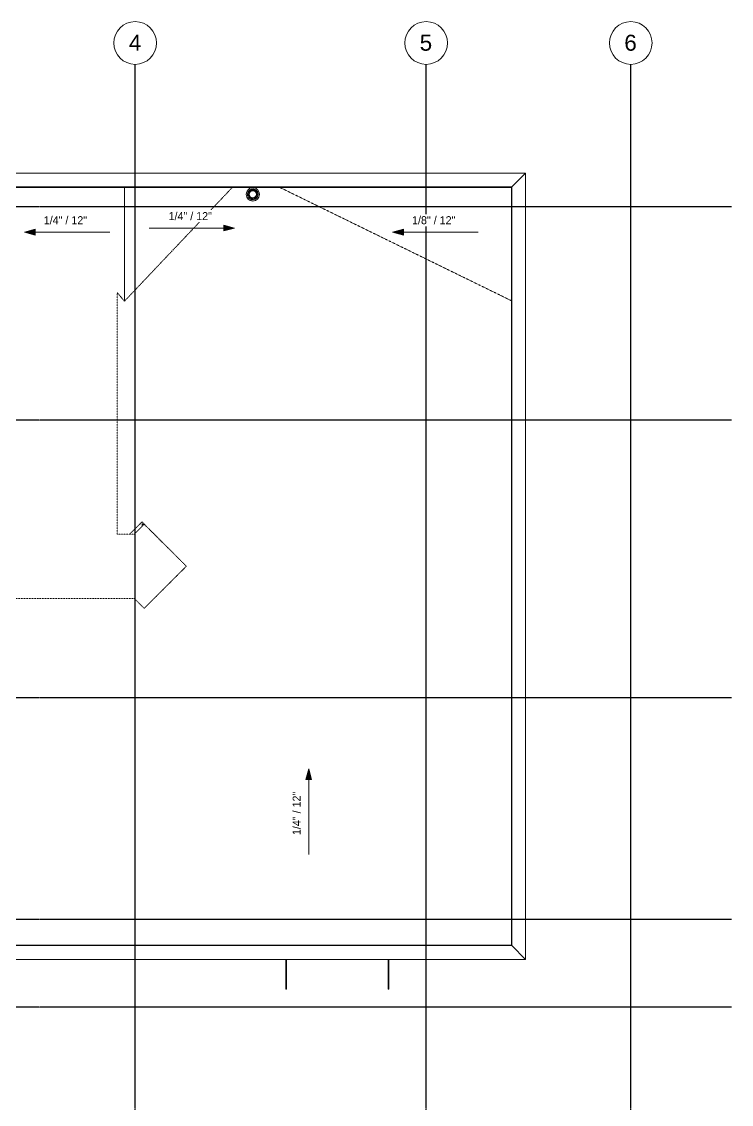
# Model space of a CAD drawing. Header units: inches. Extents: x -4126 to -1830, y 9773 to 12297.
# Drawn here: x -2628 to -1830, y 11078 to 12296 of the extents above; entities that cross this region are included whole.
import ezdxf

# ---------------------------------------------------------------- set-up
doc = ezdxf.new("R2010")
doc.units = ezdxf.units.IN
doc.header["$MEASUREMENT"] = 0
doc.linetypes.add('Dash 1_16_', pattern=[0.125, 0.0625, -0.0625])
doc.linetypes.add('Grid Line 1_2_', pattern=[0.875, 0.5, -0.125, 0.125, -0.125])
for name, color, linetype, lineweight in [('0-1', 7, 'Continuous', 5), ('0-2', 7, 'Continuous', 9), ('0-3', 165, 'Continuous', 5), ('A-FLOR-1', 7, 'Dash 1_16_', 9), ('A-ROOF', 132, 'Continuous', 13), ('A-ROOF-1', 7, 'Dash 1_16_', 9), ('A-WALL-1', 113, 'Continuous', 9), ('G-ANNO-DIMS', 111, 'Continuous', 9), ('M-EQPM', 50, 'Continuous', 9), ('S-BEAM', 12, 'Continuous', 9), ('S-BEAM-1', 57, 'Continuous', 9), ('S-BEAM-2', 7, 'Continuous', 9), ('S-GRID-1', 1, 'Grid Line 1_2_', 30), ('S-GRID-IDEN', 1, 'Continuous', 9), ('S-GRID-IDEN-1', 147, 'Continuous', 9)]:
    doc.layers.add(name, color=color, linetype=linetype, lineweight=lineweight)
doc.styles.add('Arial', font='arial.ttf', dxfattribs={"height": 18})
doc.styles.add('Century Gothic', font='ufonts.com_century-gothic.ttf', dxfattribs={"height": 9})

# ---------------------------------------------------------------- blocks, each defined once
blk = doc.blocks.new('LVL-Laminated Veneer Lumber - 4X6 S_ PINE - NO_ 1-2293621-FLOOR PLAN - ROOF')
at = {"layer": 'S-BEAM-1'}
h = blk.add_hatch(dxfattribs=at)
h.set_pattern_fill('FP_1', color=256, style=0, pattern_type=2)
h.set_pattern_definition([(216.864, (6.397, 20.929), (47.97969205, 31.9798615), [7.996, -71.966]), (206.56, (15.994, 16.132), (-15.996004, -15.990948), [17.881, -17.881]), (198.431, (15.994, 8.137), (-31.9881731, -15.9906985), [10.115, -40.46])])
h.paths.add_polyline_path([(-2492.4, 11728.2), (-2490.2, 11730.3), (-2490.3, 11730.4), (-2492.4, 11730.4), (-2492.4, 11730.3)], flags=0)
at = {"layer": 'S-BEAM-2'}
for q in [(-2490.3, 11730.4), (-2492.4, 11728.2)]:
    blk.add_line((-2492.4, 11730.4), q, dxfattribs=at)
blk = doc.blocks.new('Grid - Grid Head - Circle-1738874-FLOOR PLAN - ROOF')
at = {"layer": 'S-GRID-IDEN-1'}
for start, end in [(360, 180), (180, 360)]:
    blk.add_arc((0, 0), 0.25, start, end, dxfattribs=at)
blk = doc.blocks.new('CTR - 1st Phase - Structure_rvt-1-FLOOR PLAN - ROOF')
at = {"layer": 'S-GRID-1'}
for p, q in [((-2500.3, 9772.6), (-2500.3, 12247.5)), ((-2173.3, 9772.6), (-2173.3, 12247.5)), ((-1943.3, 9772.6), (-1943.3, 12247.5)), ((-1830.2, 12087.2), (-4077, 12087.2)), ((-1830.2, 11847.2), (-4077, 11847.2)), ((-1830.2, 11535.2), (-4077, 11535.2)), ((-1830.2, 11285.8), (-4077, 11285.8)), ((-1830.2, 11187.2), (-4077, 11187.2))]:
    blk.add_line(p, q, dxfattribs=at)
at = {"layer": '0-2'}
blk.add_blockref('LVL-Laminated Veneer Lumber - 4X6 S_ PINE - NO_ 1-2293621-FLOOR PLAN - ROOF', (0, 0), dxfattribs=at)
at = {"layer": '0-3', "xscale": 95.99999999999994, "yscale": 95.99999999999994, "zscale": 95.99999999999994}
for p in [(-2500.3, 12271.5), (-2173.3, 12271.5), (-1943.3, 12271.5)]:
    blk.add_blockref('Grid - Grid Head - Circle-1738874-FLOOR PLAN - ROOF', p, dxfattribs=at)
at = {"layer": 'S-GRID-IDEN', "char_height": 18, "width": 16.968, "attachment_point": 1, "style": 'Arial'}
for s, insert in [('4', (-2507.5, 12280.8)), ('5', (-2180.5, 12280.8)), ('6', (-1950.5, 12280.8))]:
    blk.add_mtext(s, dxfattribs=dict(at, insert=insert))
blk = doc.blocks.new('Basic Wall _ EXT - FIBER CEMENT - SMALL - ___-2145929-FLOOR PLAN - ROOF')
at = {"layer": 'A-WALL-1'}
for p, q in [((-3851.8, 12109.7), (-3867.3, 12125.2)), ((-2061.4, 12125.2), (-3867.3, 12125.2)), ((-2061.4, 12125.2), (-2076.8, 12109.7)), ((-2076.8, 12109.7), (-3851.8, 12109.7)), ((-3851.6, 12109.5), (-2077, 12109.5)), ((-3851.1, 12109), (-3851.6, 12109.5)), ((-2077.5, 12109), (-3851.1, 12109)), ((-2077.1, 12109.5), (-2077.5, 12109))]:
    blk.add_line(p, q, dxfattribs=at)
at = {"layer": 'A-WALL-1', "flags": 128}
for points in [[(-3851.6, 12109.5), (-3851.6, 12109.5), (-3851.7, 12109.5), (-3851.7, 12109.6), (-3851.7, 12109.6), (-3851.8, 12109.7), (-3851.8, 12109.7)], [(-3851.6, 12109.5), (-3851.6, 12109.5), (-3851.6, 12109.5), (-3851.6, 12109.5)], [(-2077, 12109.5), (-2077, 12109.5), (-2077, 12109.5), (-2077.1, 12109.5)], [(-2076.8, 12109.7), (-2076.9, 12109.7), (-2076.9, 12109.6), (-2077, 12109.6), (-2077, 12109.5), (-2077, 12109.5), (-2077, 12109.5)]]:
    blk.add_lwpolyline(points, dxfattribs=at)
blk = doc.blocks.new('Basic Wall _ EXT - FIBER CEMENT - SMALL - ___-2145930-FLOOR PLAN - ROOF')
at = {"layer": 'A-WALL-1'}
for p, q in [((-2076.8, 12109.7), (-2061.4, 12125.2)), ((-2061.4, 11240.8), (-2061.4, 12125.2)), ((-2077.5, 12109), (-2077.1, 12109.5)), ((-2077.5, 11257), (-2077.5, 12109)), ((-2077, 12109.5), (-2077, 11256.5)), ((-2076.8, 11256.3), (-2076.8, 12109.7)), ((-2077.1, 11256.5), (-2077.5, 11257)), ((-2061.4, 11240.8), (-2076.8, 11256.3))]:
    blk.add_line(p, q, dxfattribs=at)
at = {"layer": 'A-WALL-1', "flags": 128}
for points in [[(-2077.1, 12109.5), (-2077, 12109.5), (-2077, 12109.5), (-2077, 12109.5)], [(-2077, 12109.5), (-2077, 12109.5), (-2077, 12109.5), (-2077, 12109.6), (-2076.9, 12109.6), (-2076.9, 12109.7), (-2076.8, 12109.7)], [(-2077, 11256.5), (-2077, 11256.5), (-2077, 11256.5), (-2077.1, 11256.5)], [(-2076.8, 11256.3), (-2076.9, 11256.3), (-2076.9, 11256.4), (-2077, 11256.4), (-2077, 11256.5), (-2077, 11256.5), (-2077, 11256.5)]]:
    blk.add_lwpolyline(points, dxfattribs=at)
blk = doc.blocks.new('Basic Wall _ EXT - FIBER CEMENT - SMALL - ___-2145931-FLOOR PLAN - ROOF')
at = {"layer": 'A-WALL-1'}
for p, q in [((-3410.6, 11256.5), (-3411, 11257)), ((-3411, 11257), (-3407.7, 11257)), ((-3407.7, 11256.5), (-3410.5, 11256.5)), ((-3407.7, 11253.6), (-3410.3, 11256.3)), ((-3410.3, 11256.3), (-3407.7, 11256.3)), ((-3407.7, 11257), (-2077.5, 11257)), ((-2077, 11256.5), (-3407.7, 11256.5)), ((-3407.7, 11256.3), (-2076.8, 11256.3)), ((-3394.9, 11240.8), (-3407.7, 11253.6)), ((-2077.5, 11257), (-2077.1, 11256.5)), ((-2076.8, 11256.3), (-2061.4, 11240.8)), ((-3394.9, 11240.8), (-2061.4, 11240.8))]:
    blk.add_line(p, q, dxfattribs=at)
at = {"layer": 'A-WALL-1', "flags": 128}
for points in [[(-3410.5, 11256.5), (-3410.5, 11256.5), (-3410.5, 11256.5), (-3410.6, 11256.5)], [(-3410.3, 11256.3), (-3410.4, 11256.3), (-3410.4, 11256.4), (-3410.5, 11256.4), (-3410.5, 11256.5), (-3410.5, 11256.5), (-3410.5, 11256.5)], [(-2077.1, 11256.5), (-2077, 11256.5), (-2077, 11256.5), (-2077, 11256.5)], [(-2077, 11256.5), (-2077, 11256.5), (-2077, 11256.5), (-2077, 11256.4), (-2076.9, 11256.4), (-2076.9, 11256.3), (-2076.8, 11256.3)]]:
    blk.add_lwpolyline(points, dxfattribs=at)
blk = doc.blocks.new('22142613 - Roof Drains - Type A - 15_ Strainer - 8_ Drain-2082947-FLOOR PLAN - ROOF')
at = {"layer": 'M-EQPM'}
for p, q in [((-2371.6, 12104.1), (-2372.8, 12105)), ((-2370.5, 12105), (-2371.4, 12106.3)), ((-2369.3, 12105.6), (-2369.7, 12107)), ((-2366.6, 12107), (-2367, 12105.6)), ((-2364.9, 12106.3), (-2365.8, 12105)), ((-2363.5, 12105), (-2364.7, 12104.1)), ((-2375.6, 12101.2), (-2375.6, 12101.2)), ((-2372.6, 12101.6), (-2374.1, 12101.6)), ((-2372.4, 12100.2), (-2374, 12099.7)), ((-2372.3, 12102.9), (-2373.7, 12103.4)), ((-2371.9, 12098.9), (-2373.2, 12098)), ((-2372.1, 12101.2), (-2372.1, 12101)), ((-2371, 12097.9), (-2371.9, 12096.6)), ((-2369.8, 12097.2), (-2370.3, 12095.6)), ((-2366, 12095.6), (-2366.5, 12097.2)), ((-2364.4, 12096.6), (-2365.3, 12097.9)), ((-2363.1, 12098), (-2364.4, 12098.9)), ((-2364.1, 12101), (-2364.1, 12101.2)), ((-2362.6, 12103.4), (-2364, 12102.9)), ((-2362.3, 12099.7), (-2363.9, 12100.2)), ((-2362.2, 12101.6), (-2363.7, 12101.6)), ((-2360.6, 12101.2), (-2360.6, 12101.2))]:
    blk.add_line(p, q, dxfattribs=at)
at = {"layer": 'M-EQPM', "flags": 128}
for points in [[(-2371.8, 12103.8), (-2372.5, 12104.2), (-2373.1, 12104.6)], [(-2372.8, 12105), (-2372.2, 12104.6), (-2371.5, 12104.2)], [(-2370.9, 12104.8), (-2371.4, 12105.4), (-2371.8, 12106)], [(-2371.4, 12106.3), (-2371, 12105.7), (-2370.5, 12105.1)], [(-2369.7, 12105.4), (-2370, 12106.2), (-2370.2, 12106.9)], [(-2369.7, 12107), (-2369.5, 12106.3), (-2369.2, 12105.6)], [(-2368.4, 12105.7), (-2368.4, 12106.5), (-2368.4, 12107.2)], [(-2367.9, 12107.2), (-2367.9, 12106.5), (-2367.9, 12105.7)], [(-2367.1, 12105.6), (-2366.8, 12106.3), (-2366.6, 12107)], [(-2366.1, 12106.9), (-2366.3, 12106.2), (-2366.6, 12105.4)], [(-2365.8, 12105.1), (-2365.3, 12105.7), (-2364.9, 12106.3)], [(-2364.5, 12106), (-2364.9, 12105.4), (-2365.4, 12104.8)], [(-2364.8, 12104.2), (-2364.1, 12104.6), (-2363.5, 12105)], [(-2363.2, 12104.6), (-2363.8, 12104.2), (-2364.5, 12103.8)], [(-2374.1, 12101.6), (-2373.3, 12101.6), (-2372.6, 12101.7)], [(-2372.6, 12101.2), (-2373.4, 12101.1), (-2374.1, 12101.1)], [(-2374, 12099.7), (-2373.2, 12100), (-2372.5, 12100.3)], [(-2372.4, 12102.5), (-2373.1, 12102.7), (-2373.9, 12102.9)], [(-2372.3, 12099.8), (-2373.1, 12099.5), (-2373.8, 12099.2)], [(-2373.7, 12103.4), (-2373, 12103.2), (-2372.2, 12103)], [(-2373.2, 12098), (-2372.6, 12098.5), (-2371.9, 12099)], [(-2371.6, 12098.6), (-2372.3, 12098.1), (-2372.9, 12097.6)], [(-2371.9, 12096.6), (-2371.5, 12097.2), (-2371, 12097.9)], [(-2370.6, 12097.6), (-2371.1, 12096.9), (-2371.5, 12096.3)], [(-2370.3, 12095.6), (-2370, 12096.4), (-2369.8, 12097.2)], [(-2369.3, 12097), (-2369.6, 12096.3), (-2369.8, 12095.5)], [(-2368.4, 12095.2), (-2368.4, 12096.1), (-2368.4, 12096.9)], [(-2367.9, 12096.9), (-2367.9, 12096.1), (-2367.9, 12095.2)], [(-2366.5, 12095.5), (-2366.7, 12096.3), (-2367, 12097)], [(-2366.5, 12097.2), (-2366.3, 12096.4), (-2366, 12095.6)], [(-2364.8, 12096.3), (-2365.2, 12096.9), (-2365.7, 12097.6)], [(-2365.3, 12097.9), (-2364.8, 12097.2), (-2364.4, 12096.6)], [(-2363.4, 12097.6), (-2364, 12098.1), (-2364.7, 12098.6)], [(-2364.4, 12099), (-2363.7, 12098.5), (-2363.1, 12098)], [(-2364.1, 12103), (-2363.3, 12103.2), (-2362.6, 12103.4)], [(-2362.5, 12099.2), (-2363.2, 12099.5), (-2364, 12099.8)], [(-2362.4, 12102.9), (-2363.1, 12102.7), (-2363.9, 12102.5)], [(-2363.8, 12100.3), (-2363.1, 12100), (-2362.3, 12099.7)], [(-2363.7, 12101.7), (-2362.9, 12101.6), (-2362.2, 12101.6)], [(-2362.2, 12101.1), (-2362.9, 12101.1), (-2363.7, 12101.2)]]:
    blk.add_lwpolyline(points, dxfattribs=at)
at = {"layer": 'M-EQPM'}
for centre, major_axis, start_param, end_param in [((-2368.1, 12101.2), (7.5, 0), 0, 3.141593), ((-2368.1, 12101.2), (6, 0), 2.540227, 2.768432), ((-2368.1, 12101.2), (6, 0), 2.230094, 2.456861), ((-2368.1, 12101.3), (4, 0), 0, 3.141593), ((-2368.1, 12101.3), (4.43, 0), 2.43676, 2.549818), ((-2368.1, 12101.2), (6, 0), 1.921009, 2.146732), ((-2368.1, 12101.3), (4.43, 0), 2.128072, 2.241119), ((-2368.1, 12101.2), (6, 0), 1.612475, 1.83765), ((-2368.1, 12101.3), (4.43, 0), 1.820803, 1.933842), ((-2368.1, 12101.3), (4.43, 0), 1.514279, 1.627314), ((-2368.1, 12101.2), (6, 0), 1.303943, 1.529118), ((-2368.1, 12101.3), (4.43, 0), 1.207751, 1.32079), ((-2368.1, 12101.2), (6, 0), 0.994861, 1.220584), ((-2368.1, 12101.3), (4.43, 0), 0.900473, 1.013521), ((-2368.1, 12101.3), (4.43, 0), 0.591774, 0.704832), ((-2368.1, 12101.2), (6, 0), 0.684732, 0.911499), ((-2368.1, 12101.2), (6, 0), 0.373161, 0.601365), ((-2368.1, 12101.2), (7.5, 0), 3.141593, 6.283185), ((-2368.1, 12101.2), (7.5, 0), 3.141593, 6.283185), ((-2368.1, 12101.2), (6, 0), 2.851802, 3.081699), ((-2368.1, 12101.2), (6, 0), 3.16507, 3.39675), ((-2368.1, 12101.2), (6, 0), 3.48012, 3.713498), ((-2368.1, 12101.2), (6, 0), 3.796864, 4.031687), ((-2368.1, 12101.3), (4.43, 0), 3.060354, 3.141593), ((-2368.1, 12101.3), (4.43, 0), 3.141593, 3.173424), ((-2368.1, 12101.3), (4.43, 0), 3.375724, 3.488791), ((-2368.1, 12101.3), (4.43, 0), 2.747406, 2.860472), ((-2368.1, 12101.3), (4, 0), 3.141593, 6.283185), ((-2368.1, 12101.3), (4.43, 0), 3.693397, 3.806455), ((-2368.1, 12101.2), (6, 0), 4.11505, 4.350924), ((-2368.1, 12101.3), (4.43, 0), 4.013027, 4.126075), ((-2368.1, 12101.3), (4.43, 0), 4.334077, 4.447116), ((-2368.1, 12101.2), (6, 0), 4.434283, 4.67071), ((-2368.1, 12101.3), (4.43, 0), 4.655871, 4.768907), ((-2368.1, 12101.2), (6, 0), 4.754068, 4.990495), ((-2368.1, 12101.3), (4.43, 0), 4.977662, 5.090701), ((-2368.1, 12101.2), (6, 0), 5.073854, 5.309728), ((-2368.1, 12101.3), (4.43, 0), 5.298703, 5.411751), ((-2368.1, 12101.3), (4.43, 0), 5.618323, 5.731381), ((-2368.1, 12101.2), (6, 0), 5.393091, 5.627914), ((-2368.1, 12101.3), (4.43, 0), 0.28112, 0.394187), ((-2368.1, 12101.3), (4.43, 0), 5.935987, 6.049054), ((-2368.1, 12101.3), (4.43, 0), 0, 0.081239), ((-2368.1, 12101.3), (4.43, 0), 6.251354, 6.283185), ((-2368.1, 12101.2), (6, 0), 5.71128, 5.944658), ((-2368.1, 12101.2), (6, 0), 0.059893, 0.289791), ((-2368.1, 12101.2), (6, 0), 6.028028, 6.259707)]:
    blk.add_ellipse(centre, major_axis=major_axis, ratio=0.999788, start_param=start_param, end_param=end_param, dxfattribs=at)
blk = doc.blocks.new('Walls 69 - Walls 1-3381787-FLOOR PLAN - ROOF')
at = {"layer": 'S-BEAM'}
for p, q in [((-2331.1, 11240.8), (-2331.1, 11207.8)), ((-2330.3, 11207.8), (-2330.3, 11240.8))]:
    blk.add_line(p, q, dxfattribs=at)
blk.add_ellipse((-2330.7, 11207.8), major_axis=(0.375, 0), ratio=0.93544, start_param=3.141593, end_param=6.283185, dxfattribs=at)
blk = doc.blocks.new('Walls 70 - Walls 1-3381796-FLOOR PLAN - ROOF')
at = {"layer": 'S-BEAM'}
for p, q in [((-2215.9, 11240.8), (-2215.9, 11207.8)), ((-2215.1, 11207.8), (-2215.1, 11240.8))]:
    blk.add_line(p, q, dxfattribs=at)
blk.add_ellipse((-2215.5, 11207.8), major_axis=(0.375, 0), ratio=0.93544, start_param=3.141593, end_param=6.283185, dxfattribs=at)

msp = doc.modelspace()

# ---------------------------------------------------------------- hatches: boundary and pattern name
at = {"layer": 'G-ANNO-DIMS'}
for points in [[(-2624.9, 12058.7), (-2612.9, 12055.5), (-2612.9, 12062)], [(-2210.9, 12058.7), (-2198.9, 12055.5), (-2198.9, 12062)]]:
    msp.add_hatch(color=256, dxfattribs=at).paths.add_polyline_path(points, flags=0)

# ---------------------------------------------------------------- linework, layer by layer
at = {"layer": 'A-FLOR-1'}
for p, q in [((-2520.6, 11719.2), (-2520.6, 11865.6)), ((-2490.2, 11730.3), (-2501.3, 11719.2)), ((-2442.8, 11683), (-2490.2, 11730.3)), ((-2501.3, 11719.2), (-2520.6, 11719.2)), ((-2490.2, 11635.6), (-2442.8, 11683)), ((-2652.6, 11646.7), (-2501.3, 11646.7)), ((-2501.3, 11646.7), (-2490.2, 11635.6))]:
    msp.add_line(p, q, dxfattribs=at)
at = {"layer": 'A-ROOF'}
msp.add_line((-2512.4, 12109), (-2512.4, 11981.1), dxfattribs=at)
at = {"layer": 'A-ROOF-1'}
for p, q in [((-2391.2, 12109), (-2512.4, 11981.1)), ((-2077.5, 11981.7), (-2337.6, 12109)), ((-2512.4, 11981.1), (-2520.6, 11990.9)), ((-2520.6, 11990.9), (-2520.6, 11865.6)), ((-2506.3, 11719.2), (-2492.7, 11732.8)), ((-2492.7, 11732.8), (-2490.2, 11730.3))]:
    msp.add_line(p, q, dxfattribs=at)
at = {"layer": 'G-ANNO-DIMS'}
for p, q in [((-2612.9, 12062), (-2624.9, 12058.7)), ((-2624.9, 12058.7), (-2612.9, 12055.5)), ((-2528.9, 12058.7), (-2624.9, 12058.7)), ((-2612.9, 12055.5), (-2612.9, 12062)), ((-2484.6, 12063.3), (-2388.6, 12063.3)), ((-2400.6, 12060.1), (-2388.6, 12063.3)), ((-2198.9, 12062), (-2210.9, 12058.7)), ((-2210.9, 12058.7), (-2198.9, 12055.5)), ((-2114.9, 12058.7), (-2210.9, 12058.7)), ((-2198.9, 12055.5), (-2198.9, 12062)), ((-2302.1, 11443), (-2305.3, 11455)), ((-2305.3, 11359), (-2305.3, 11455))]:
    msp.add_line(p, q, dxfattribs=at)

# ---------------------------------------------------------------- block references
at = {"layer": '0-1'}
msp.add_blockref('CTR - 1st Phase - Structure_rvt-1-FLOOR PLAN - ROOF', (0, 0), dxfattribs=at)
at = {"layer": 'A-WALL-1'}
for name in ['Basic Wall _ EXT - FIBER CEMENT - SMALL - ___-2145929-FLOOR PLAN - ROOF', 'Basic Wall _ EXT - FIBER CEMENT - SMALL - ___-2145930-FLOOR PLAN - ROOF', 'Basic Wall _ EXT - FIBER CEMENT - SMALL - ___-2145931-FLOOR PLAN - ROOF']:
    msp.add_blockref(name, (0, 0), dxfattribs=at)
at = {"layer": 'M-EQPM'}
msp.add_blockref('22142613 - Roof Drains - Type A - 15_ Strainer - 8_ Drain-2082947-FLOOR PLAN - ROOF', (0, 0), dxfattribs=at)
at = {"layer": 'S-BEAM'}
for name in ['Walls 69 - Walls 1-3381787-FLOOR PLAN - ROOF', 'Walls 70 - Walls 1-3381796-FLOOR PLAN - ROOF']:
    msp.add_blockref(name, (0, 0), dxfattribs=at)

# ---------------------------------------------------------------- next in the draw order: texts
at = {"layer": 'G-ANNO-DIMS', "char_height": 9, "width": 62.924, "attachment_point": 1, "line_spacing_factor": 0.984502, "style": 'Century Gothic', "bg_fill": 3, "box_fill_scale": 1.25, "bg_fill_color": 256, "bg_fill_true_color": 13158600, "bg_fill_transparency": 0}
for s, insert in [('1/4" / 12"', (-2462.8, 12081.3)), ('1/4" / 12"', (-2603.1, 12076.7)), ('1/8" / 12"', (-2189.1, 12076.7))]:
    msp.add_mtext(s, dxfattribs=dict(at, insert=insert))
at = {"layer": 'G-ANNO-DIMS', "insert": (-2323.3, 11380.7), "char_height": 9, "width": 62.924, "attachment_point": 1, "rotation": 90, "line_spacing_factor": 0.984502, "style": 'Century Gothic', "bg_fill": 3, "box_fill_scale": 1.25, "bg_fill_color": 256, "bg_fill_true_color": 13158600, "bg_fill_transparency": 0}
msp.add_mtext('1/4" / 12"', dxfattribs=at)

# ---------------------------------------------------------------- next in the draw order: hatches: boundary and pattern name
at = {"layer": 'G-ANNO-DIMS'}
for points in [[(-2388.6, 12063.3), (-2400.6, 12066.5), (-2400.6, 12060.1)], [(-2305.3, 11455), (-2308.5, 11443), (-2302.1, 11443)]]:
    msp.add_hatch(color=256, dxfattribs=at).paths.add_polyline_path(points, flags=0)

# ---------------------------------------------------------------- next in the draw order: linework, layer by layer
for p, q in [((-2388.6, 12063.3), (-2400.6, 12066.5)), ((-2400.6, 12066.5), (-2400.6, 12060.1)), ((-2305.3, 11455), (-2308.5, 11443)), ((-2308.5, 11443), (-2302.1, 11443))]:
    msp.add_line(p, q, dxfattribs=at)

doc.saveas('drawing.dxf')
